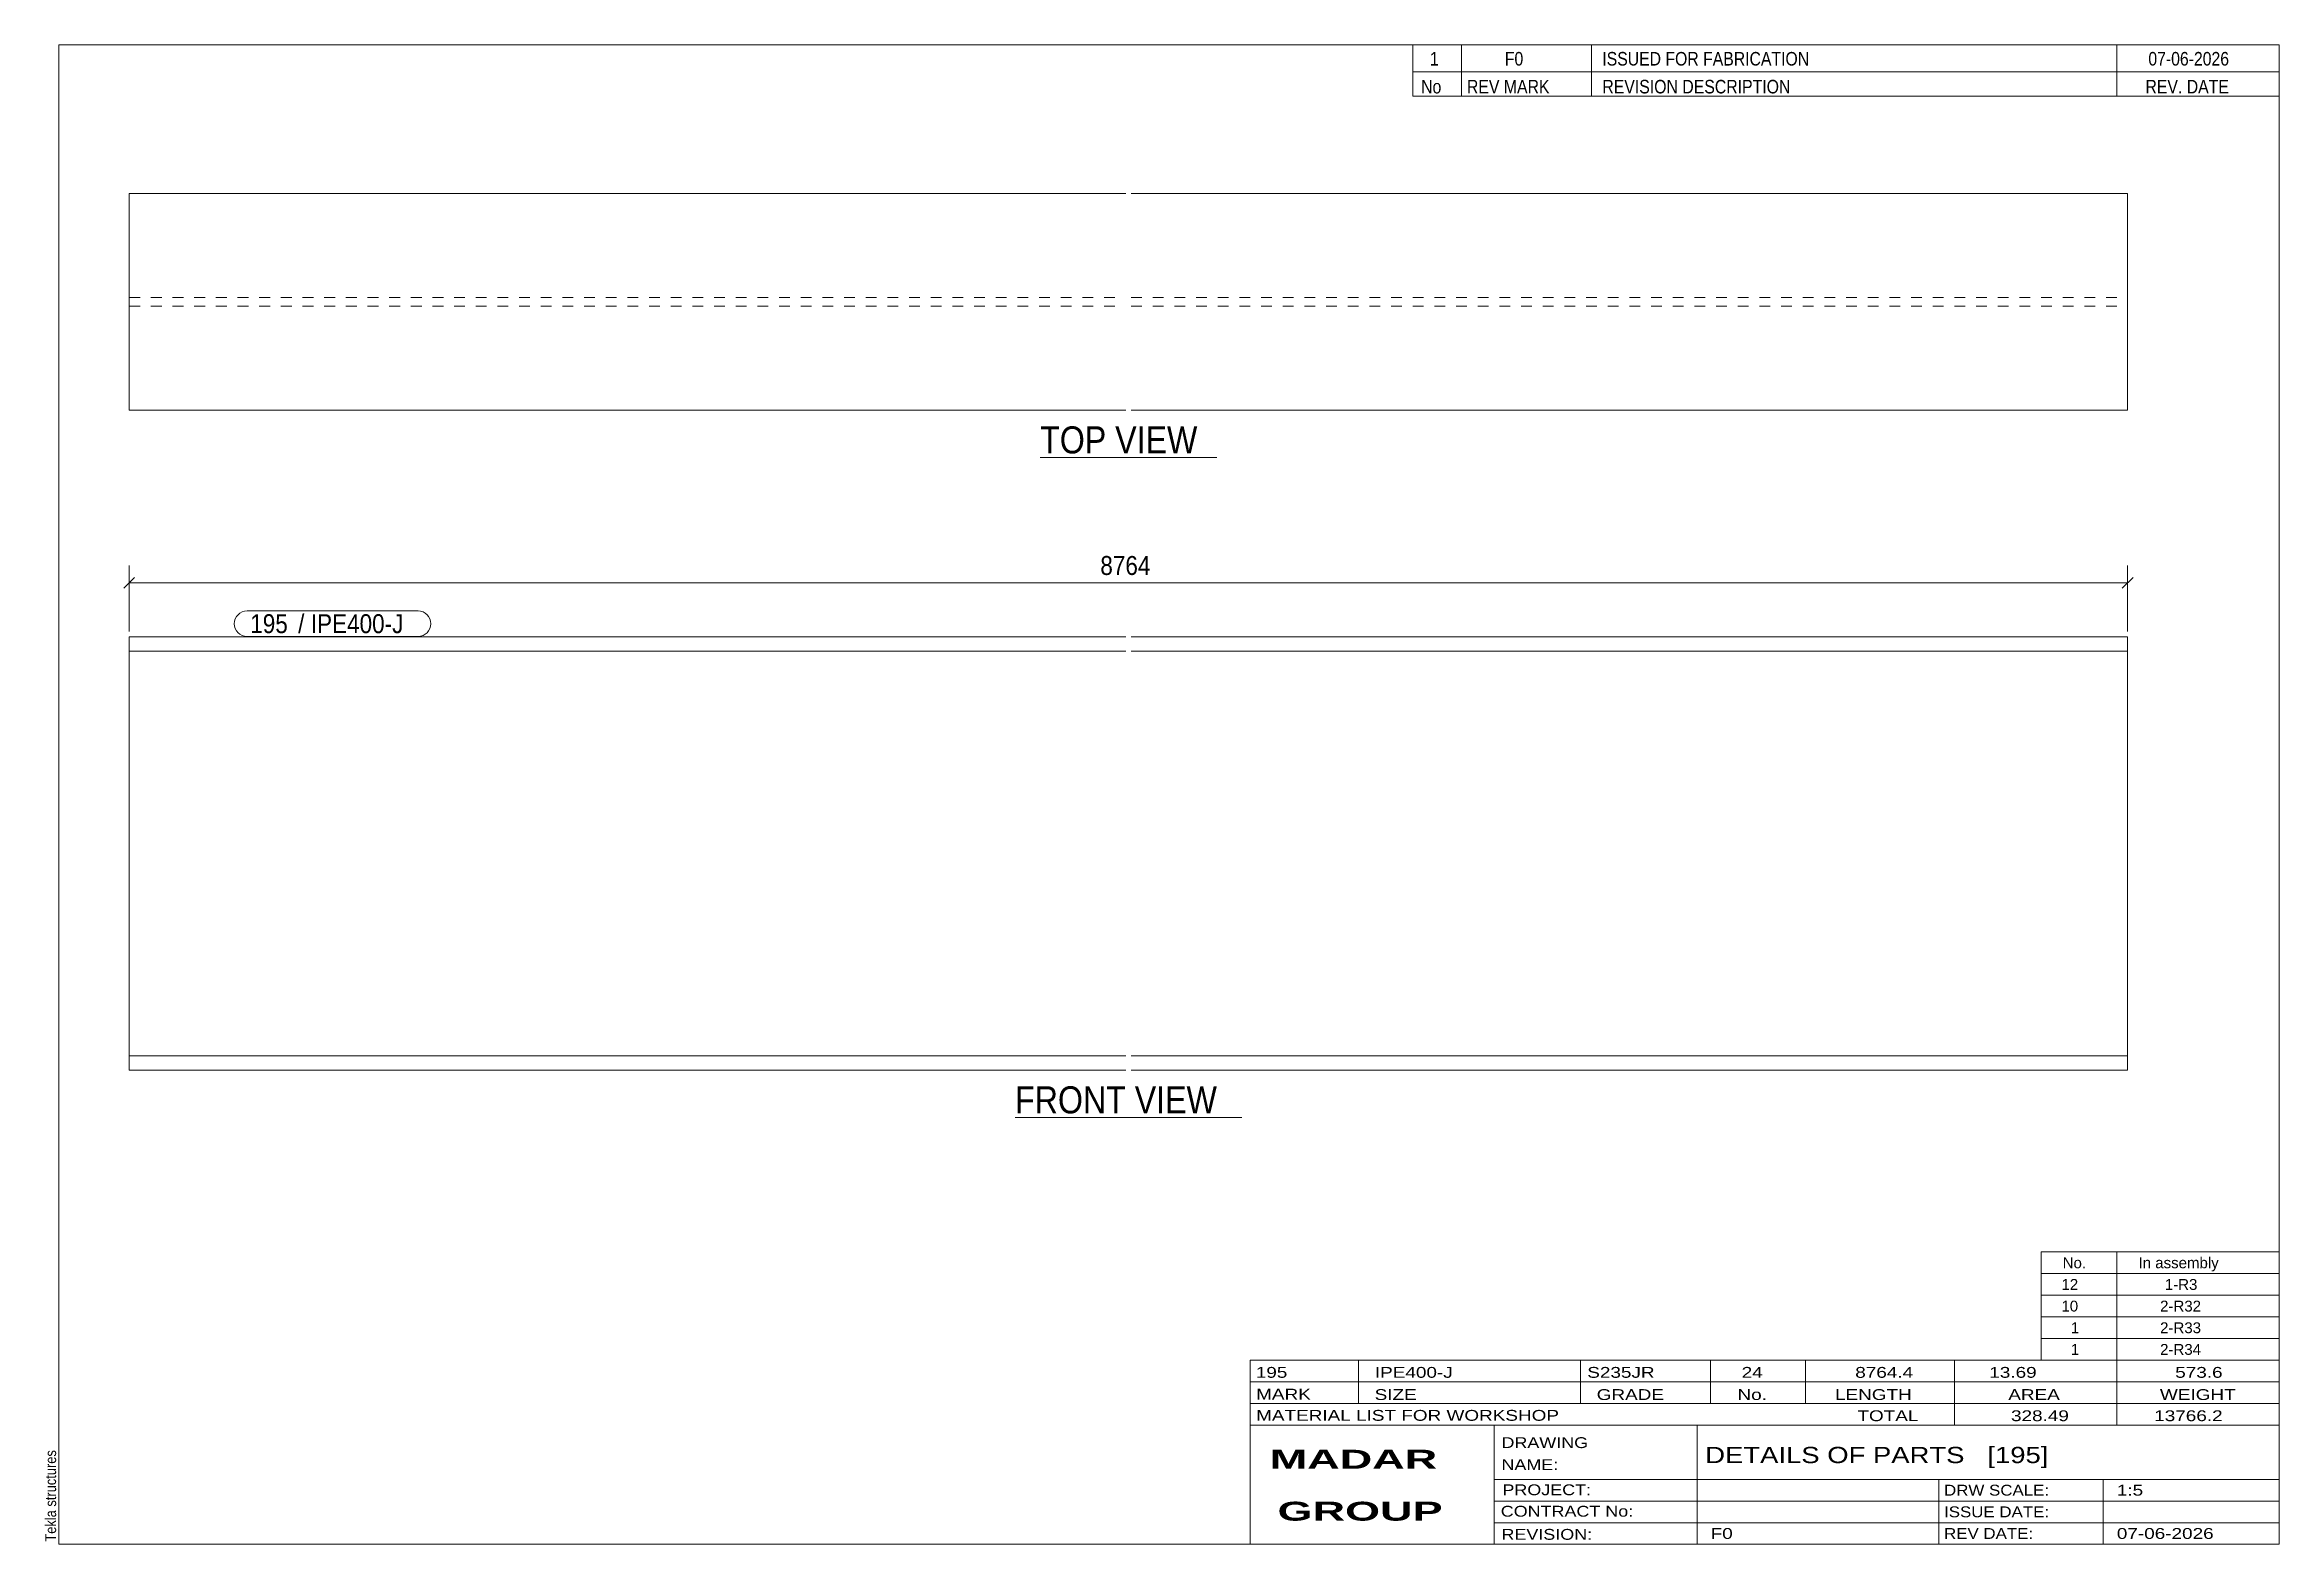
# Model space of a CAD drawing. Header units: millimetres. Extents: x 2 to 415, y 5 to 282.
import ezdxf

# ---------------------------------------------------------------- set-up
doc = ezdxf.new("R2010")
doc.units = ezdxf.units.MM
doc.linetypes.add('XKITLINE00', pattern=[0])
doc.linetypes.add('XKITLINE02', pattern=[4, 2, -2])
for name, color, linetype, lineweight in [('Dimensions', 7, 'Continuous', 0), ('DrawingSheet', 5, 'Continuous', 0), ('OtherObjectType', 7, 'Continuous', 0), ('Part', 2, 'Continuous', 0), ('PartMark', 7, 'Continuous', 0)]:
    doc.layers.add(name, color=color, linetype=linetype, lineweight=lineweight)
doc.styles.add('ARIAL', font='ARIAL.TTF')
doc.styles.add('ARIAL_BOLD', font='ARIALBD.TTF')
doc.styles.add('ARIAL_NARROW', font='ARIALN.TTF')

# ---------------------------------------------------------------- blocks, each defined once
blk = doc.blocks.new('*A1')
at = {"layer": 'Part', "color": 2, "linetype": 'XKITLINE00', "lineweight": 0}
for p, q in [((18, 92.6), (18, 172.6)), ((202, 172.6), (18, 172.6)), ((202, 170), (18, 170)), ((387, 172.6), (203, 172.6)), ((387, 170), (203, 170)), ((387, 172.6), (387, 167.4)), ((387, 167.4), (387, 97.8)), ((202, 95.2), (18, 95.2)), ((387, 95.2), (203, 95.2)), ((387, 97.8), (387, 95.2)), ((387, 95.2), (387, 92.6)), ((202, 92.6), (18, 92.6)), ((387, 92.6), (203, 92.6))]:
    blk.add_line(p, q, dxfattribs=at)
at = {"layer": 'Part', "color": 7, "linetype": 'XKITLINE02', "lineweight": 0}
for p, q in [((387, 95.4), (387, 96.81)), ((387, 95.2), (387, 95.4))]:
    blk.add_line(p, q, dxfattribs=at)
blk = doc.blocks.new('*A2')
at = {"layer": 'Part', "color": 2, "linetype": 'XKITLINE00', "lineweight": 0}
for p, q in [((202, 254.5), (18, 254.5)), ((18, 214.5), (18, 254.5)), ((387, 254.5), (203, 254.5)), ((387, 254.5), (387, 214.5)), ((202, 214.5), (18, 214.5)), ((387, 214.5), (203, 214.5))]:
    blk.add_line(p, q, dxfattribs=at)
at = {"layer": 'Part', "color": 7, "linetype": 'XKITLINE02', "lineweight": 0}
for p, q in [((18, 235.3), (202, 235.3)), ((203, 235.3), (387, 235.3)), ((18, 233.7), (202, 233.7)), ((203, 233.7), (387, 233.7))]:
    blk.add_line(p, q, dxfattribs=at)
blk = doc.blocks.new('*A3')
at = {"layer": 'DrawingSheet', "color": 5, "linetype": 'XKITLINE00', "lineweight": 0}
for p, q in [((415, 282), (5, 282)), ((5, 282), (5, 5)), ((415, 5), (415, 282)), ((5, 5), (415, 5))]:
    blk.add_line(p, q, dxfattribs=at)
at = {"layer": 'DrawingSheet', "color": 5, "style": 'ARIAL', "width": 0.85}
blk.add_text('Tekla structures', height=2, rotation=90, dxfattribs=at).set_placement((4.5, 5.5))
blk = doc.blocks.new('*A4')
at = {"layer": 'OtherObjectType', "color": 7, "linetype": 'XKITLINE00', "lineweight": 0}
for p, q in [((371, 59), (415, 59)), ((371, 55), (371, 59)), ((385, 55), (385, 59)), ((415, 55), (415, 59)), ((371, 55), (415, 55)), ((371, 51), (371, 55)), ((385, 51), (385, 55)), ((415, 51), (415, 55)), ((371, 51), (415, 51)), ((371, 47), (371, 51)), ((385, 47), (385, 51)), ((415, 47), (415, 51)), ((371, 47), (415, 47)), ((371, 43), (371, 47)), ((385, 43), (385, 47)), ((415, 43), (415, 47)), ((371, 43), (415, 43)), ((371, 39), (371, 43)), ((385, 39), (385, 43)), ((415, 39), (415, 43)), ((371, 39), (415, 39))]:
    blk.add_line(p, q, dxfattribs=at)
at = {"layer": 'OtherObjectType', "color": 7, "style": 'ARIAL_NARROW', "width": 1.211571}
for s, p in [('No.', (375, 56)), ('In assembly', (389, 56)), ('12', (374.77, 52)), ('1-R3', (393.86, 52)), ('10', (374.77, 48)), ('2-R32', (392.99, 48)), ('1', (376.5, 44)), ('2-R33', (392.99, 44)), ('1', (376.5, 40)), ('2-R34', (392.99, 40))]:
    blk.add_text(s, height=2, dxfattribs=at).set_placement(p)
blk = doc.blocks.new('*A5')
at = {"layer": 'OtherObjectType', "color": 7, "linetype": 'XKITLINE00', "lineweight": 0}
for p, q in [((255, 282), (415, 282)), ((415, 282), (255, 282)), ((255, 282), (255, 277)), ((264, 282), (264, 277)), ((288, 282), (288, 277)), ((385, 282), (385, 277)), ((415, 282), (415, 277)), ((255, 277), (415, 277)), ((255, 277), (255, 272.5)), ((255, 277), (415, 277)), ((264, 277), (264, 272.5)), ((288, 277), (288, 272.5)), ((385, 277), (385, 272.5)), ((415, 277), (415, 272.5)), ((415, 272.5), (255, 272.5))]:
    blk.add_line(p, q, dxfattribs=at)
at = {"layer": 'OtherObjectType', "color": 7, "style": 'ARIAL_NARROW'}
for s, width, p in [('1', 1.017001, (258.16, 278.15)), ('F0', 1.017001, (272, 278.15)), ('ISSUED FOR FABRICATION', 1.017001, (290, 278.15)), ('07-06-2026', 1.017001, (390.82, 278.15)), ('No', 1.02, (256.54, 273)), ('REV MARK', 1.02, (265, 273)), ('REVISION DESCRIPTION', 1.02, (290, 273)), ('REV. DATE', 1.02, (390.28, 273))]:
    blk.add_text(s, height=2.5, dxfattribs=dict(at, width=width)).set_placement(p)
blk = doc.blocks.new('*A6')
at = {"layer": 'OtherObjectType', "color": 7, "linetype": 'XKITLINE00', "lineweight": 0}
for p, q in [((225, 39), (415, 39)), ((225, 39), (225, 35)), ((225, 39), (415, 39)), ((245, 35), (245, 39)), ((286, 35), (286, 39)), ((310, 35), (310, 39)), ((327.5, 35), (327.5, 39)), ((355, 35), (355, 39)), ((385, 35), (385, 39)), ((415, 35), (415, 39)), ((225, 35), (415, 35)), ((225, 35), (225, 5)), ((225, 35), (415, 35)), ((245, 31), (245, 35)), ((286, 31), (286, 35)), ((310, 31), (310, 35)), ((327.5, 31), (327.5, 35)), ((355, 31), (355, 35)), ((385, 31), (385, 35)), ((415, 31), (415, 35)), ((225, 31), (415, 31)), ((355, 27), (355, 31)), ((385, 27), (385, 31)), ((415, 27), (415, 31)), ((225, 27), (415, 27)), ((270, 21), (270, 27)), ((307.5, 17), (307.5, 27)), ((415, 21), (415, 27)), ((270, 21), (270, 5)), ((415, 17), (415, 21)), ((270, 17), (415, 17)), ((307.5, 5), (307.5, 17)), ((352.16, 13), (352.16, 17)), ((382.5, 5), (382.5, 17)), ((415, 13), (415, 17)), ((270, 13), (415, 13)), ((352.16, 5), (352.16, 13)), ((415, 9), (415, 13)), ((270, 9), (415, 9)), ((415, 5), (415, 9)), ((225, 5), (415, 5)), ((262.5, 5), (415, 5))]:
    blk.add_line(p, q, dxfattribs=at)
at = {"layer": 'OtherObjectType', "color": 7, "style": 'ARIAL_NARROW'}
for s, height, width, p in [('195', 2, 1.525501, (226.01, 35.76)), ('IPE400-J', 2, 1.525501, (248, 35.76)), ('S235JR', 2, 1.525501, (287.22, 35.76)), ('24', 2, 1.525501, (315.73, 35.76)), ('8764.4', 2, 1.525501, (336.7, 35.76)), ('13.69', 2, 1.525501, (361.45, 35.76)), ('573.6', 2, 1.525501, (395.78, 35.76)), ('MARK', 2, 1.525501, (226.08, 31.73)), ('SIZE', 2, 1.525501, (247.96, 31.66)), ('GRADE', 2, 1.525501, (288.96, 31.66)), ('No.', 2, 1.525501, (314.96, 31.66)), ('LENGTH', 2, 1.525501, (332.96, 31.66)), ('AREA', 2, 1.525501, (364.96, 31.66)), ('WEIGHT', 2, 1.525501, (392.96, 31.66)), ('MATERIAL LIST FOR WORKSHOP', 2, 1.525501, (226.08, 27.82)), ('TOTAL', 2, 1.525501, (337.1, 27.75)), ('328.49', 2, 1.525501, (365.46, 27.75)), ('13766.2', 2, 1.525501, (391.9, 27.75)), ('DRAWING', 2, 1.445, (271.38, 22.78)), ('NAME:', 2, 1.445, (271.38, 18.72)), ('DETAILS OF PARTS   [195]', 3, 1.474651, (309, 20)), ('PROJECT:', 2, 1.445, (271.55, 14.07)), ('DRW SCALE:', 2, 1.36, (353.1, 14)), ('1:5', 2, 1.525501, (385, 14)), ('CONTRACT No:', 2, 1.445, (271.25, 10.11)), ('ISSUE DATE:', 2, 1.36, (353.1, 10)), ('REVISION:', 2, 1.445, (271.38, 5.84)), ('F0', 2, 1.525501, (310, 6)), ('REV DATE:', 2, 1.36, (353.1, 6)), ('07-06-2026', 2, 1.525501, (385, 6))]:
    blk.add_text(s, height=height, dxfattribs=dict(at, width=width)).set_placement(p)
at = {"layer": 'OtherObjectType', "color": 1, "style": 'ARIAL_BOLD', "width": 1.7}
for s, p in [('MADAR ', (228.58, 18.97)), ('GROUP', (230.03, 9.37))]:
    blk.add_text(s, height=3.5, dxfattribs=at).set_placement(p)
blk = doc.blocks.new('*A7')
at = {"layer": 'Dimensions', "color": 7, "linetype": 'XKITLINE00', "lineweight": 0}
for p, q in [((18, 173.6), (18, 185.8)), ((387, 173.6), (387, 185.8)), ((18.99, 183.59), (17.01, 181.61)), ((18, 182.6), (387, 182.6)), ((387.99, 183.59), (386.01, 181.61))]:
    blk.add_line(p, q, dxfattribs=at)
at = {"layer": 'Dimensions', "color": 3}
for p in [(18, 182.6), (387, 182.6)]:
    blk.add_point(p, dxfattribs=at)
at = {"layer": 'Dimensions', "color": 3, "style": 'ARIAL', "width": 0.85}
blk.add_text('8764', height=3.5, dxfattribs=at).set_placement((197.31, 184.05))
blk = doc.blocks.new('*A8')
at = {"layer": 'PartMark', "color": 7, "linetype": 'XKITLINE00', "lineweight": 0}
for p, q in [((39.75, 177.4), (71.34, 177.4)), ((39.75, 172.7), (71.34, 172.7))]:
    blk.add_line(p, q, dxfattribs=at)
for centre, start, end in [((39.75, 175.05), 90, 270), ((71.34, 175.05), 270, 90)]:
    blk.add_arc(centre, 2.35, start, end, dxfattribs=at)
at = {"layer": 'PartMark', "color": 1, "style": 'ARIAL', "width": 0.85}
blk.add_text('195', height=3.5, dxfattribs=at).set_placement((40.35, 173.3))
at = {"layer": 'PartMark', "color": 3, "style": 'ARIAL', "width": 0.85}
for s, p in [('/', (49.19, 173.3)), ('IPE400-J', (51.53, 173.3))]:
    blk.add_text(s, height=3.5, dxfattribs=at).set_placement(p)
blk = doc.blocks.new('*A9')
at = {"layer": 'OtherObjectType', "color": 7, "linetype": 'XKITLINE00', "lineweight": 0}
blk.add_line((181.57, 83.85), (223.43, 83.85), dxfattribs=at)
at = {"layer": 'OtherObjectType', "color": 3, "style": 'ARIAL', "width": 0.85}
blk.add_text('FRONT VIEW', height=5, dxfattribs=at).set_placement((181.57, 84.6))
blk = doc.blocks.new('*A10')
at = {"layer": 'OtherObjectType', "color": 7, "linetype": 'XKITLINE00', "lineweight": 0}
blk.add_line((186.2, 205.75), (218.8, 205.75), dxfattribs=at)
at = {"layer": 'OtherObjectType', "color": 3, "style": 'ARIAL', "width": 0.85}
blk.add_text('TOP VIEW', height=5, dxfattribs=at).set_placement((186.2, 206.5))

msp = doc.modelspace()

# ---------------------------------------------------------------- block references
at = {"lineweight": 0}
for name in ['*A3', '*A5', '*A2', '*A10', '*A7', '*A8', '*A1', '*A9', '*A4', '*A6']:
    msp.add_blockref(name, (0, 0), dxfattribs=at)

doc.saveas('drawing.dxf')
